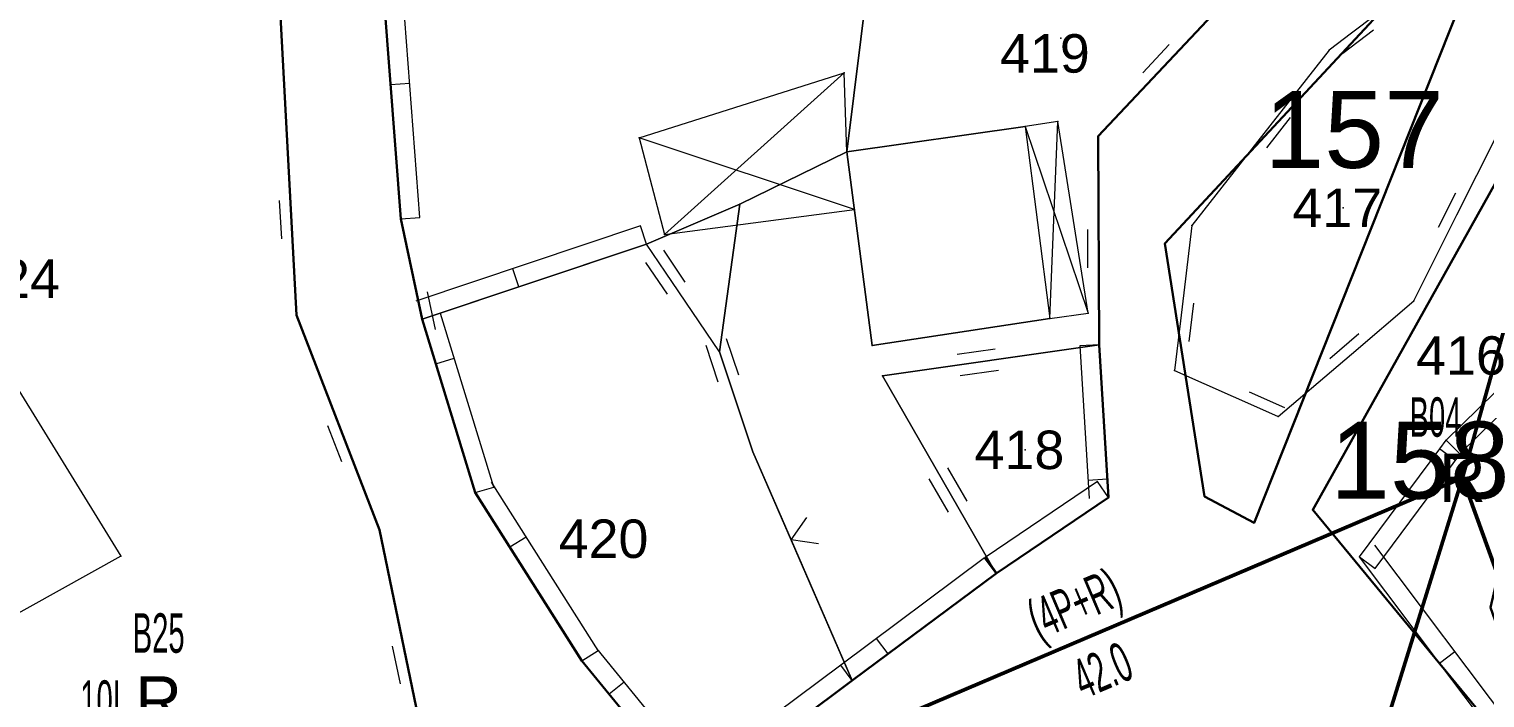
# Model space of a CAD drawing. Header units: millimetres. Extents: x 615240 to 617330, y 4151758 to 4153557.
# Drawn here: x 615495.8 to 615571.4, y 4152495.3 to 4152530 of the extents above; entities that cross this region are included whole.
import ezdxf
from ezdxf.enums import TextEntityAlignment as Align
from ezdxf.xclip import XClip

# ---------------------------------------------------------------- set-up
doc = ezdxf.new("R2010")
doc.units = ezdxf.units.MM
doc.header["$XCLIPFRAME"] = 2
for name, color, linetype, lineweight in [('02_ADA_ALN_YENI', 7, 'Continuous', 30), ('02_ADA_NO_YENI', 18, 'Continuous', 0), ('03_PARSEL_ALN_ESKI', 18, 'Continuous', 0), ('03_PARSEL_ALN_YENI', 171, 'Continuous', 0), ('03_PARSEL_NO_ESKI', 5, 'Continuous', 0), ('03_PARSEL_SNR_YENI', 5, 'Continuous', 0), ('04_YAPI_ALN_TSCLSIZ', 18, 'Continuous', 0), ('04_YAPI_SNR_TSCL', 232, 'Continuous', 0), ('04_YAPI_SNR_TSCLSZ', 77, 'Continuous', 0), ('06_DETAY_SNR_KROKI', 4, 'Continuous', 0), ('07_SNRTIP_GECERLI', 30, 'Continuous', 0), ('07_SNRTIP_SABIT', 18, 'Continuous', 0), ('DIREK_AG_MEVCUT', 3, 'Continuous', 25), ('HAT_AG_HAVAI_MEVCUT', 82, 'Continuous', 50), ('NOKTA_DETAY_YENI', 171, 'Continuous', 0), ('NOKTA_PARSEL_ESKI', 6, 'Continuous', 0), ('NOKTA_PARSEL_YENI', 30, 'Continuous', 0), ('NOKTA_YAPI_TSCL', 232, 'Continuous', 0), ('NOKTA_YAPI_TSCLSIZ', 77, 'Continuous', 0)]:
    doc.layers.add(name, color=color, linetype=linetype, lineweight=lineweight)
doc.styles.add('Direk', font='B_CAD')
doc.styles.get("Standard").update_dxf_attribs({"font": 'Arial'})

# ---------------------------------------------------------------- blocks, each defined once
blk = doc.blocks.new('fggg')
at = {"layer": '02_ADA_ALN_YENI', "color": 252}
for points in [[(615501.25, 4152590.126, 0), (615507.724, 4152578.449, 0), (615507.474, 4152561.152, 0), (615508.633, 4152534.902, 0), (615509.696, 4152515.162, 0), (615509.696, 4152515.162, 0), (615514.004, 4152504.009, 0), (615516.447, 4152492.188, 0), (615512.829, 4152466.754, 0), (615508.115, 4152460.35, 0), (615503.162, 4152460.737, 0), (615486.441, 4152456.847, 0), (615501.544, 4152455.159, 0), (615489.491, 4152436.325, 0), (615488.049, 4152431.59, 0), (615483.747, 4152429.484, 0), (615464.52, 4152425.889, 0), (615450.557, 4152424.492, 0)], [(615559.243, 4152532.884, 0), (615551.337, 4152524.454, 0), (615551.378, 4152513.617, 0), (615551.865, 4152505.682, 0), (615546.031, 4152501.736, 0), (615538.56, 4152496.164, 0), (615530.357, 4152490.047, 0), (615524.52, 4152497.2, 0), (615518.976, 4152505.934, 0), (615516.21, 4152514.944, 0), (615515.106, 4152520.159, 0), (615513.975, 4152535.106, 0)]]:
    blk.add_polyline3d(points, dxfattribs=at)
for points in [[(615556.865, 4152505.739, 0), (615554.799, 4152518.878, 0), (615567.533, 4152532.572, 0), (615570.083, 4152531.185, 0), (615559.437, 4152504.37, 0), (615556.865, 4152505.739, 0)], [(615573.362, 4152524.508, 0), (615576.611, 4152521.028, 0), (615571.72, 4152499.965, 0), (615575.435, 4152489.336, 0), (615562.478, 4152505.04, 0), (615573.362, 4152524.508, 0)]]:
    blk.add_polyline3d(points, close=True, dxfattribs=at)
at = {"layer": '03_PARSEL_ALN_ESKI', "color": 252}
for p in [(615549.393, 4152529.555), (615564.053, 4152520.736), (615570.282, 4152512.916), (615547.54, 4152508.158), (615525.934, 4152503.539)]:
    blk.add_point(p, dxfattribs=at)
at = {"layer": '03_PARSEL_ALN_YENI', "color": 252}
for points in [[(615538.279, 4152523.638, 0), (615541.54, 4152549.876, 0), (615549.826, 4152552.717, 0), (615553.349, 4152554.585, 0), (615559.789, 4152556.199, 0), (615559.773, 4152551.565, 0), (615565.227, 4152537.064, 0), (615559.243, 4152532.884, 0), (615551.337, 4152524.454, 0), (615551.378, 4152513.617, 0), (615540.132, 4152512.005, 0), (615546.031, 4152501.736, 0), (615538.56, 4152496.164, 0), (615533.389, 4152508.062, 0), (615531.665, 4152513.249, 0), (615532.714, 4152520.922, 0), (615538.279, 4152523.638, 0)], [(615513.975, 4152535.106, 0), (615513.056, 4152552.097, 0), (615524.394, 4152553.354, 0), (615528.647, 4152553.624, 0), (615534.268, 4152552.179, 0), (615537.532, 4152550.661, 0), (615541.54, 4152549.876, 0), (615538.279, 4152523.638, 0), (615532.714, 4152520.922, 0), (615527.877, 4152518.844, 0), (615516.21, 4152514.944, 0), (615515.106, 4152520.159, 0), (615513.975, 4152535.106, 0)], [(615465.536, 4152515.156, 0), (615490.952, 4152535.753, 0), (615508.633, 4152534.902, 0), (615509.696, 4152515.162, 0), (615514.004, 4152504.009, 0), (615516.447, 4152492.188, 0), (615512.99, 4152480.249, 0), (615465.536, 4152515.156, 0)], [(615556.865, 4152505.739, 0), (615554.799, 4152518.878, 0), (615567.533, 4152532.572, 0), (615570.083, 4152531.185, 0), (615559.437, 4152504.37, 0), (615556.865, 4152505.739, 0)], [(615575.435, 4152489.336, 0), (615562.478, 4152505.04, 0), (615573.362, 4152524.508, 0), (615576.611, 4152521.028, 0), (615571.72, 4152499.965, 0), (615575.435, 4152489.336, 0)], [(615533.389, 4152508.062, 0), (615538.56, 4152496.164, 0), (615530.357, 4152490.047, 0), (615524.52, 4152497.2, 0), (615518.976, 4152505.934, 0), (615516.21, 4152514.944, 0), (615527.877, 4152518.844, 0), (615532.714, 4152520.922, 0), (615531.665, 4152513.249, 0), (615533.389, 4152508.062, 0)], [(615540.132, 4152512.005, 0), (615551.378, 4152513.617, 0), (615551.865, 4152505.682, 0), (615546.031, 4152501.736, 0), (615540.132, 4152512.005, 0)]]:
    blk.add_polyline3d(points, close=True, dxfattribs=at)
at = {"layer": '03_PARSEL_SNR_YENI', "color": 252}
for p, q in [((615516.103, 4152520.234, 0.953), (615514.972, 4152535.181, 0.953)), ((615514.578, 4152527.139, 0.953), (615514.05, 4152534.119, 0.953)), ((615554.757, 4152528.101, 0.953), (615559.243, 4152532.884, 0.953)), ((615509.427, 4152520.155, 0.953), (615508.889, 4152530.14, 0.953)), ((615553.663, 4152527.756, 0.953), (615555.031, 4152529.215, 0.953)), ((615551.337, 4152524.454, 0.953), (615554.757, 4152528.101, 0.953)), ((615514.578, 4152527.139, 0.953), (615515.575, 4152527.214, 0.953)), ((615515.106, 4152520.159, 0.953), (615514.578, 4152527.139, 0.953)), ((615551.359, 4152518.617, 0.953), (615551.337, 4152524.454, 0.953)), ((615508.919, 4152519.126, 0.953), (615508.812, 4152521.123, 0.953)), ((615509.696, 4152515.162, 0.953), (615509.427, 4152520.155, 0.953)), ((615515.106, 4152520.159, 0.953), (615516.103, 4152520.234, 0.953)), ((615515.106, 4152520.159, 0.953), (615516.142, 4152515.267, 0.953)), ((615527.56, 4152519.792, 0.953), (615515.893, 4152515.892, 0.953)), ((615527.877, 4152518.844, 0.953), (615527.56, 4152519.792, 0.953)), ((615550.8, 4152517.615, 0.953), (615550.793, 4152519.615, 0.953)), ((615527.877, 4152518.844, 0.953), (615521.238, 4152516.625, 0.953)), ((615551.378, 4152513.617, 0.953), (615551.359, 4152518.617, 0.953)), ((615521.238, 4152516.625, 0.953), (615520.921, 4152517.573, 0.953)), ((615521.238, 4152516.625, 0.953), (615516.21, 4152514.944, 0.953)), ((615516.485, 4152516.362, 0.953), (615516.899, 4152514.406, 0.953)), ((615512.202, 4152508.673, 0.953), (615509.696, 4152515.162, 0.953)), ((615516.142, 4152515.267, 0.953), (615516.21, 4152514.944, 0.953)), ((615516.922, 4152512.626, 0.953), (615516.21, 4152514.944, 0.953)), ((615519.932, 4152506.227, 0.953), (615517.166, 4152515.237, 0.953)), ((615532.661, 4152512.035, 0.953), (615532.03, 4152513.933, 0.953)), ((615531.594, 4152511.681, 0.953), (615530.963, 4152513.578, 0.953)), ((615531.812, 4152512.807, 0.953), (615531.665, 4152513.249, 0.953)), ((615544.012, 4152513.129, 0.953), (615545.991, 4152513.413, 0.953)), ((615545.081, 4152512.714, 0.953), (615551.378, 4152513.617, 0.953)), ((615551.378, 4152513.617, 0.953), (615550.38, 4152513.556, 0.953)), ((615550.38, 4152513.556, 0.953), (615550.867, 4152505.621, 0.953)), ((615551.378, 4152513.617, 0.953), (615551.807, 4152506.63, 0.953)), ((615516.922, 4152512.626, 0.953), (615517.878, 4152512.919, 0.953)), ((615518.976, 4152505.934, 0.953), (615516.922, 4152512.626, 0.953)), ((615533.389, 4152508.062, 0.953), (615531.812, 4152512.807, 0.953)), ((615540.132, 4152512.005, 0.953), (615545.081, 4152512.714, 0.953)), ((615543.54, 4152506.072, 0.953), (615540.132, 4152512.005, 0.953)), ((615544.171, 4152512.016, 0.953), (615546.151, 4152512.3, 0.953)), ((615512.038, 4152507.538, 0.953), (615511.317, 4152509.403, 0.953)), ((615514.004, 4152504.009, 0.953), (615512.202, 4152508.673, 0.953)), ((615533.389, 4152508.062, 0.953), (615535.382, 4152503.476, 0.953)), ((615544.526, 4152505.485, 0.953), (615543.53, 4152507.219, 0.953)), ((615525.364, 4152497.736, 0.953), (615519.82, 4152506.47, 0.953)), ((615543.551, 4152504.924, 0.953), (615542.555, 4152506.658, 0.953)), ((615551.305, 4152506.51, 0.953), (615545.471, 4152502.564, 0.953)), ((615551.807, 4152506.63, 0.953), (615550.809, 4152506.569, 0.953)), ((615551.865, 4152505.682, 0.953), (615551.305, 4152506.51, 0.953)), ((615551.807, 4152506.63, 0.953), (615551.865, 4152505.682, 0.953)), ((615518.976, 4152505.934, 0.953), (615519.932, 4152506.227, 0.953)), ((615520.769, 4152503.11, 0.953), (615518.976, 4152505.934, 0.953)), ((615546.031, 4152501.736, 0.953), (615543.54, 4152506.072, 0.953)), ((615551.865, 4152505.682, 0.953), (615546.067, 4152501.76, 0.953)), ((615515.435, 4152497.085, 0.953), (615514.004, 4152504.009, 0.953)), ((615535.382, 4152503.476, 0.953), (615536.201, 4152504.65, 0.953)), ((615520.769, 4152503.11, 0.953), (615521.613, 4152503.646, 0.953)), ((615536.799, 4152503.274, 0.953), (615535.382, 4152503.476, 0.953)), ((615535.382, 4152503.476, 0.953), (615537.375, 4152498.891, 0.953)), ((615524.52, 4152497.2, 0.953), (615520.769, 4152503.11, 0.953)), ((615545.433, 4152502.538, 0.953), (615537.962, 4152496.966, 0.953)), ((615546.031, 4152501.736, 0.953), (615545.433, 4152502.538, 0.953)), ((615546.067, 4152501.76, 0.953), (615545.507, 4152502.589, 0.953)), ((615546.031, 4152501.736, 0.953), (615540.42, 4152497.551, 0.953)), ((615546.067, 4152501.76, 0.953), (615546.031, 4152501.736, 0.953)), ((615537.375, 4152498.891, 0.953), (615538.56, 4152496.164, 0.953)), ((615540.42, 4152497.551, 0.953), (615539.822, 4152498.353, 0.953)), ((615515.087, 4152495.991, 0.953), (615514.682, 4152497.95, 0.953)), ((615524.52, 4152497.2, 0.953), (615525.364, 4152497.736, 0.953)), ((615525.931, 4152495.47, 0.953), (615524.52, 4152497.2, 0.953)), ((615531.132, 4152490.679, 0.953), (615525.295, 4152497.832, 0.953)), ((615540.42, 4152497.551, 0.953), (615538.56, 4152496.164, 0.953)), ((615516.447, 4152492.188, 0.953), (615515.435, 4152497.085, 0.953)), ((615537.962, 4152496.966, 0.953), (615529.759, 4152490.849, 0.953)), ((615538.56, 4152496.164, 0.953), (615537.962, 4152496.966, 0.953)), ((615525.931, 4152495.47, 0.953), (615526.706, 4152496.103, 0.953)), ((615538.56, 4152496.164, 0.953), (615532.948, 4152491.979, 0.953)), ((615530.357, 4152490.047, 0.953), (615525.931, 4152495.47, 0.953))]:
    blk.add_line(p, q, dxfattribs=at)
for p in [(615551.337, 4152524.454, 650.499), (615551.337, 4152524.454, 650.499), (615515.106, 4152520.159, 653.496), (615515.106, 4152520.159, 653.496), (615527.877, 4152518.844, 653.493), (615509.696, 4152515.162, 653.607), (615509.696, 4152515.162, 653.607), (615516.21, 4152514.944, 652.881), (615516.21, 4152514.944, 652.881), (615516.21, 4152514.944, 652.881), (615531.665, 4152513.249, 648.577), (615551.378, 4152513.617, 648.301), (615551.378, 4152513.617, 648.301), (615551.378, 4152513.617, 648.301), (615540.132, 4152512.005, 648.384), (615540.132, 4152512.005, 648.384), (615533.389, 4152508.062, 647.884), (615533.389, 4152508.062, 647.884), (615518.976, 4152505.934, 651.83), (615518.976, 4152505.934, 651.83), (615551.865, 4152505.682, 646.839), (615551.865, 4152505.682, 646.839), (615514.004, 4152504.009, 652.013), (615514.004, 4152504.009, 652.013), (615546.031, 4152501.736, 646.349), (615546.031, 4152501.736, 646.349), (615546.031, 4152501.736, 646.349), (615524.52, 4152497.2, 650.373), (615524.52, 4152497.2, 650.373), (615538.56, 4152496.164, 646.419), (615538.56, 4152496.164, 646.419), (615538.56, 4152496.164, 646.419)]:
    blk.add_point(p, dxfattribs=at)
at = {"layer": '04_YAPI_ALN_TSCLSIZ', "color": 252}
blk.add_polyline3d([(615539.595, 4152513.573, 0), (615538.279, 4152523.638, 0), (615547.538, 4152524.955, 0), (615548.83, 4152514.976, 0), (615539.595, 4152513.573, 0)], close=True, dxfattribs=at)
at = {"layer": '04_YAPI_SNR_TSCL', "color": 252}
for p, q in [((615493.645, 4152513.851, 657.328), (615500.564, 4152502.635, 657.765)), ((615500.564, 4152502.635, 657.765), (615491.743, 4152497.729, 658.218))]:
    blk.add_line(p, q, dxfattribs=at)
at = {"layer": '04_YAPI_SNR_TSCLSZ', "color": 252}
for p, q in [((615527.484, 4152524.371, 651.494), (615538.136, 4152527.745, 650.625)), ((615528.814, 4152519.352, 651.502), (615538.136, 4152527.745, 650.625)), ((615538.279, 4152523.638, 651.219), (615538.136, 4152527.745, 650.625)), ((615549.244, 4152525.229, 650.803), (615547.538, 4152524.955, 650.764)), ((615548.83, 4152514.976, 648.177), (615549.244, 4152525.229, 650.803)), ((615550.819, 4152515.264, 648.354), (615549.244, 4152525.229, 650.803)), ((615547.538, 4152524.955, 650.764), (615538.279, 4152523.638, 651.219)), ((615547.538, 4152524.955, 650.764), (615548.83, 4152514.976, 648.177)), ((615547.538, 4152524.955, 650.764), (615550.819, 4152515.264, 648.354)), ((615527.484, 4152524.371, 651.494), (615528.814, 4152519.352, 651.502)), ((615538.671, 4152520.641, 651.502), (615527.484, 4152524.371, 651.494)), ((615538.279, 4152523.638, 651.219), (615539.595, 4152513.573, 652.168)), ((615528.814, 4152519.352, 651.502), (615538.671, 4152520.641, 651.502)), ((615539.595, 4152513.573, 652.168), (615548.83, 4152514.976, 648.177)), ((615548.83, 4152514.976, 648.177), (615550.819, 4152515.264, 648.354))]:
    blk.add_line(p, q, dxfattribs=at)
at = {"layer": '06_DETAY_SNR_KROKI', "color": 252}
for p, q in [((615568.482, 4152532.835, 0.953), (615564.501, 4152529.81, 0.953)), ((615564.501, 4152529.81, 0.953), (615563.34, 4152528.928, 0.953)), ((615565.637, 4152529.967, 0.953), (615564.045, 4152528.757, 0.953)), ((615563.34, 4152528.928, 0.953), (615560.255, 4152524.993, 0.953)), ((615569.971, 4152520.366, 0.953), (615574.163, 4152528.726, 0.953)), ((615561.314, 4152525.433, 0.953), (615560.08, 4152523.859, 0.953)), ((615560.255, 4152524.993, 0.953), (615556.197, 4152519.819, 0.953)), ((615569.019, 4152519.725, 0.953), (615569.916, 4152521.512, 0.953)), ((615567.729, 4152515.897, 0.953), (615569.971, 4152520.366, 0.953)), ((615556.197, 4152519.819, 0.953), (615555.607, 4152514.854, 0.953)), ((615528.862, 4152517.389, 0.953), (615527.877, 4152518.844, 0.953)), ((615529.888, 4152516.877, 0.953), (615528.767, 4152518.533, 0.953)), ((615528.957, 4152516.246, 0.953), (615527.836, 4152517.902, 0.953)), ((615531.665, 4152513.249, 0.953), (615528.862, 4152517.389, 0.953)), ((615556.284, 4152515.781, 0.953), (615556.048, 4152513.795, 0.953)), ((615564.488, 4152513.131, 0.953), (615567.729, 4152515.897, 0.953)), ((615555.607, 4152514.854, 0.953), (615555.302, 4152512.285, 0.953)), ((615563.362, 4152512.91, 0.953), (615564.883, 4152514.208, 0.953)), ((615560.684, 4152509.886, 0.953), (615564.488, 4152513.131, 0.953)), ((615555.302, 4152512.285, 0.953), (615559.869, 4152510.249, 0.953)), ((615569.42, 4152508.655, 0.953), (615572.783, 4152511.977, 0.953)), ((615559.184, 4152511.17, 0.953), (615561.011, 4152510.356, 0.953)), ((615570.123, 4152507.944, 0.953), (615573.486, 4152511.266, 0.953)), ((615559.869, 4152510.249, 0.953), (615560.684, 4152509.886, 0.953)), ((615569.09, 4152508.212, 0.953), (615569.42, 4152508.655, 0.953)), ((615569.42, 4152508.655, 0.953), (615570.123, 4152507.944, 0.953)), ((615564.914, 4152502.594, 0.953), (615569.09, 4152508.212, 0.953)), ((615565.717, 4152501.997, 0.953), (615570.223, 4152508.058, 0.953)), ((615569.09, 4152508.212, 0.953), (615569.893, 4152507.615, 0.953)), ((615564.914, 4152502.594, 0.953), (615565.717, 4152501.997, 0.953)), ((615569.067, 4152497.08, 0.953), (615564.914, 4152502.594, 0.953)), ((615574.077, 4152492.091, 0.953), (615565.713, 4152503.196, 0.953)), ((615569.067, 4152497.08, 0.953), (615569.865, 4152497.682, 0.953)), ((615573.278, 4152491.489, 0.953), (615569.067, 4152497.08, 0.953))]:
    blk.add_line(p, q, dxfattribs=at)
for p in [(615563.34, 4152528.928, 650.27), (615563.34, 4152528.928, 650.27), (615556.197, 4152519.819, 649.163), (615556.197, 4152519.819, 649.163), (615527.877, 4152518.844, 653.493), (615567.729, 4152515.897, 649.122), (615567.729, 4152515.897, 649.122), (615531.665, 4152513.249, 648.577), (615555.302, 4152512.285, 648.073), (615555.302, 4152512.285, 648.073), (615560.684, 4152509.886, 648.062), (615560.684, 4152509.886, 648.062), (615569.42, 4152508.655, 648.569), (615569.42, 4152508.655, 648.569), (615564.914, 4152502.594, 647.555), (615564.914, 4152502.594, 647.555)]:
    blk.add_point(p, dxfattribs=at)
at = {"layer": '07_SNRTIP_GECERLI', "color": 252}
for points in [[(615541.54, 4152549.876, 654.135), (615538.279, 4152523.638, 0), (615532.714, 4152520.922, 0)], [(615556.865, 4152505.739, 0), (615554.799, 4152518.878, 0), (615567.533, 4152532.572, 0)], [(615570.083, 4152531.185, 0), (615559.437, 4152504.37, 0)], [(615562.478, 4152505.04, 647.555), (615573.362, 4152524.508, 0)], [(615532.714, 4152520.922, 0), (615527.877, 4152518.844, 653.493)], [(615532.714, 4152520.922, 0), (615531.665, 4152513.249, 648.577)], [(615559.437, 4152504.37, 0), (615556.865, 4152505.739, 0)], [(615562.478, 4152505.04, 647.555), (615575.435, 4152489.336, 647.183)]]:
    blk.add_polyline3d(points, dxfattribs=at)
at = {"layer": '07_SNRTIP_SABIT', "color": 252}
for points in [[(615516.21, 4152514.944, 652.881), (615515.106, 4152520.159, 653.496), (615513.975, 4152535.106, 655.449), (615513.056, 4152552.097, 655.074)], [(615508.633, 4152534.902, 655.31), (615509.696, 4152515.162, 653.607), (615514.004, 4152504.009, 652.013), (615516.447, 4152492.188, 650.656)], [(615551.378, 4152513.617, 648.301), (615551.337, 4152524.454, 650.499), (615559.243, 4152532.884, 650.822)], [(615516.21, 4152514.944, 652.881), (615527.877, 4152518.844, 653.493)], [(615516.21, 4152514.944, 652.881), (615518.976, 4152505.934, 651.83), (615524.52, 4152497.2, 650.373), (615530.357, 4152490.047, 647.037)], [(615538.56, 4152496.164, 646.419), (615533.389, 4152508.062, 647.884), (615531.665, 4152513.249, 648.577)], [(615551.378, 4152513.617, 648.301), (615540.132, 4152512.005, 648.384)], [(615551.865, 4152505.682, 646.839), (615551.378, 4152513.617, 648.301)], [(615540.132, 4152512.005, 648.384), (615546.031, 4152501.736, 646.349)], [(615546.031, 4152501.736, 646.349), (615551.865, 4152505.682, 646.839)], [(615538.56, 4152496.164, 646.419), (615546.031, 4152501.736, 646.349)], [(615530.357, 4152490.047, 647.037), (615538.56, 4152496.164, 646.419)]]:
    blk.add_polyline3d(points, dxfattribs=at)
at = {"layer": 'NOKTA_DETAY_YENI', "color": 252}
for p in [(615563.34, 4152528.928, 650.27), (615556.197, 4152519.819, 649.163), (615567.729, 4152515.897, 649.122), (615555.302, 4152512.285, 648.073), (615560.684, 4152509.886, 648.062), (615569.42, 4152508.655, 648.569), (615564.914, 4152502.594)]:
    blk.add_point(p, dxfattribs=at)
at = {"layer": 'NOKTA_PARSEL_ESKI', "color": 252}
for p in [(615538.279, 4152523.638, 651.219), (615532.714, 4152520.922), (615554.799, 4152518.878), (615556.865, 4152505.739), (615562.478, 4152505.04, 647.555), (615559.437, 4152504.37)]:
    blk.add_point(p, dxfattribs=at)
at = {"layer": 'NOKTA_PARSEL_YENI', "color": 252}
for p in [(615551.337, 4152524.454, 650.499), (615515.106, 4152520.159, 653.496), (615527.877, 4152518.844, 653.493), (615509.696, 4152515.162, 653.607), (615516.21, 4152514.944, 652.881), (615531.665, 4152513.249, 648.577), (615551.378, 4152513.617, 648.301), (615540.132, 4152512.005, 648.384), (615533.389, 4152508.062, 647.884), (615518.976, 4152505.934, 651.83), (615551.865, 4152505.682, 646.839), (615514.004, 4152504.009, 652.013), (615546.031, 4152501.736, 646.349), (615524.52, 4152497.2, 650.373), (615538.56, 4152496.164, 646.419)]:
    blk.add_point(p, dxfattribs=at)
at = {"layer": 'NOKTA_YAPI_TSCL', "color": 252}
blk.add_point((615500.564, 4152502.635, 657.765), dxfattribs=at)
at = {"layer": 'NOKTA_YAPI_TSCLSIZ', "color": 252}
for p in [(615538.136, 4152527.745, 650.625), (615549.244, 4152525.229, 650.803), (615547.538, 4152524.955, 650.764), (615527.484, 4152524.371, 651.494), (615538.671, 4152520.641), (615528.814, 4152519.352, 651.502), (615548.83, 4152514.976, 648.177), (615550.819, 4152515.264, 648.354), (615539.595, 4152513.573, 652.168)]:
    blk.add_point(p, dxfattribs=at)
at = {"layer": '02_ADA_NO_YENI', "color": 252}
for s, p in [('157', (615559.97, 4152522.807)), ('158', (615563.383, 4152505.627))]:
    blk.add_text(s, height=4, dxfattribs=at).set_placement(p)
at = {"layer": '03_PARSEL_NO_ESKI', "color": 252}
for s, p in [('419', (615546.238, 4152527.76)), ('417', (615561.428, 4152519.736)), ('424', (615492.737, 4152516.054)), ('416', (615567.851, 4152512.062)), ('418', (615544.915, 4152507.158)), ('420', (615523.309, 4152502.539))]:
    blk.add_text(s, height=2, dxfattribs=at).set_placement(p)

msp = doc.modelspace()

# ---------------------------------------------------------------- linework, layer by layer
at = {"layer": 'HAT_AG_HAVAI_MEVCUT'}
for p in [(615579.774, 4152540.715), (615531.368, 4152490.166), (615558.526, 4152468.849), (615579, 4152482.48)]:
    msp.add_line(p, (615570.257, 4152506.706), dxfattribs=at)

# ---------------------------------------------------------------- block references
ref = msp.add_blockref('fggg', (0, 0))
XClip(ref).set_block_clipping_path([(615240.4021353753, 4153557.293983656), (616576.5432835864, 4153557.293983656), (616576.5432835864, 4152657.5), (617142.5, 4152657.5), (617142.5, 4151777.5), (615240.4021353753, 4151757.5), (615240.4021353753, 4152657.5)])

# ---------------------------------------------------------------- texts
at = {"layer": 'DIREK_AG_MEVCUT', "width": 0.53}
for s, p in [('B04', (615568.858, 4152509.863)), ('B25', (615502.528, 4152498.639)), ('10I', (615499.51, 4152495.153))]:
    msp.add_text(s, height=2.05, dxfattribs=at).set_placement(p, align=Align.MIDDLE_CENTER)
at = {"layer": 'DIREK_AG_MEVCUT', "style": 'Direk'}
for p in [(615570.257, 4152506.706), (615502.528, 4152495.139)]:
    msp.add_text('R', height=2.5, dxfattribs=at).set_placement(p, align=Align.MIDDLE_CENTER)
at = {"layer": 'HAT_AG_HAVAI_MEVCUT', "lineweight": 30, "width": 0.53}
msp.add_text('(4P+R)', height=2.05, rotation=23.04127, dxfattribs=at).set_placement((615550.48, 4152499.218, 307785.129), align=Align.CENTER)
msp.add_text('42.0', height=2.05, rotation=23.04127, dxfattribs=at).set_placement((615551.145, 4152497.654, 307785.129), align=Align.TOP_CENTER)

doc.saveas('drawing.dxf')
